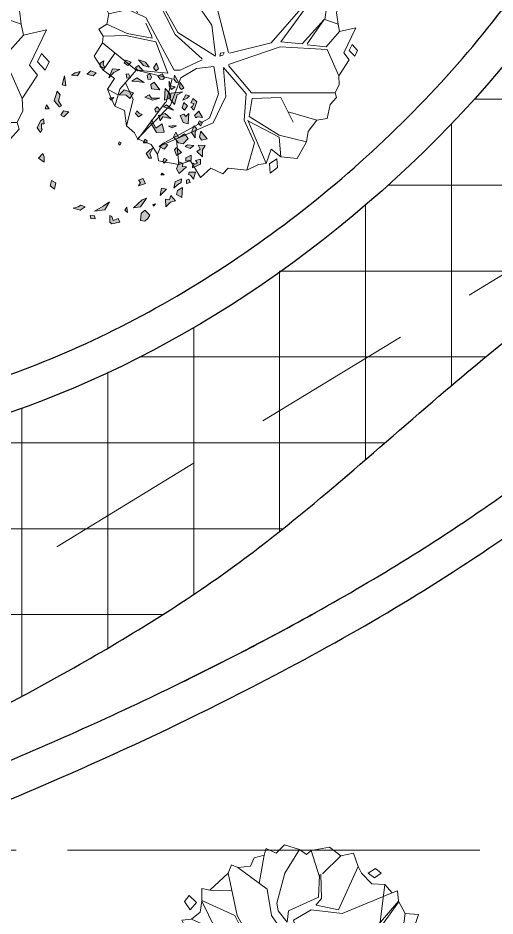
# Model space of a CAD drawing. Header units: inches. Extents: x -12 to 20935469, y -1604 to 24729220.
# Drawn here: x 20865405.4 to 20865472.1, y 24710426.8 to 24710552.2 of the extents above; entities that cross this region are included whole.
import ezdxf

# ---------------------------------------------------------------- set-up
doc = ezdxf.new("R2010")
doc.units = ezdxf.units.IN
doc.header["$LTSCALE"] = 0.03
doc.header["$MEASUREMENT"] = 0
doc.linetypes.add('ACAD_ISO08W100', pattern=[36, 24, -3, 6, -3])
doc.linetypes.add('DASHED2', pattern=[0.375, 0.25, -0.125])
for name, color, linetype, lineweight in [('Dot', 253, 'Continuous', 0), ('Grid Line', 252, 'Continuous', 18), ('hatch-1', 253, 'Continuous', 5), ('ILLUSTR-TREE', 74, 'Continuous', 0), ('wind.', 150, 'Continuous', 20)]:
    doc.layers.add(name, color=color, linetype=linetype, lineweight=lineweight)
doc.styles.add('ATTR', font='romans.shx', dxfattribs={"width": 0.8, "height": 0.7})

# ---------------------------------------------------------------- blocks, each defined once
blk = doc.blocks.new('fff')
at = {"layer": 'Grid Line', "color": 252, "linetype": 'ACAD_ISO08W100', "lineweight": 9, "ltscale": 80, "true_color": 0x939598}
blk.add_line((20833096.95, 24723708.72), (20830726.15, 24723708.72), dxfattribs=at)
blk = doc.blocks.new('TREE_009')
at = {"layer": 'ILLUSTR-TREE'}
for p, q in [((-12174.22, 13910.26), (-12175.66, 13905.24)), ((-12166.65, 13906.74), (-12174.22, 13910.26)), ((-12160.46, 13912.91), (-12166.65, 13906.74)), ((-12149.34, 13909.54), (-12160.46, 13912.91)), ((-12149.34, 13909.54), (-12160.26, 13891.83)), ((-12143.96, 13905.85), (-12149.34, 13909.54)), ((-12140.45, 13908.76), (-12143.96, 13905.85)), ((-12126.77, 13911.14), (-12140.45, 13908.76)), ((-12140.45, 13908.76), (-12134.4, 13889.01)), ((-12118.31, 13904.71), (-12126.77, 13911.14)), ((-12175.66, 13905.24), (-12183.16, 13903.21)), ((-12179.51, 13884.08), (-12175.66, 13905.24)), ((-12132.06, 13891.31), (-12118.31, 13904.71)), ((-12108.88, 13906.74), (-12118.31, 13904.71)), ((-12105.24, 13896.77), (-12108.88, 13906.74)), ((-12183.16, 13903.21), (-12185.91, 13897.04)), ((-12200.35, 13897.92), (-12202.62, 13891.83)), ((-12195.47, 13896.07), (-12200.35, 13897.92)), ((-12185.91, 13897.04), (-12195.47, 13896.07)), ((-12195.47, 13896.07), (-12173.46, 13879.85)), ((-12120.09, 13864.33), (-12105.24, 13896.77)), ((-12102.7, 13891.75), (-12105.24, 13896.77)), ((-12097.95, 13891.83), (-12092.45, 13895.36)), ((-12092.45, 13895.36), (-12088.05, 13891.83)), ((-12202.62, 13891.83), (-12216.38, 13879.14)), ((-12196.02, 13860.09), (-12202.62, 13891.83)), ((-12160.26, 13891.83), (-12166.31, 13869.26)), ((-12134.95, 13873.5), (-12134.4, 13890.42)), ((-12133.3, 13891.13), (-12132.75, 13872.79)), ((-12095.13, 13883.81), (-12102.7, 13891.75)), ((-12093, 13888.31), (-12097.95, 13891.83)), ((-12088.05, 13891.83), (-12093, 13888.31)), ((-12085.43, 13883.37), (-12095.13, 13883.81)), ((-12085.43, 13883.37), (-12088.74, 13855.16)), ((-12079.93, 13877.02), (-12085.43, 13883.37)), ((-12222.36, 13880.28), (-12222.43, 13870.68)), ((-12216.38, 13879.14), (-12222.36, 13880.28)), ((-12199.87, 13878.43), (-12216.38, 13879.14)), ((-12173.46, 13879.85), (-12170.16, 13860.09)), ((-12117.34, 13861.51), (-12079.93, 13877.02)), ((-12075.87, 13878.52), (-12079.93, 13877.02)), ((-12074.98, 13870.68), (-12075.87, 13878.52)), ((-12231.99, 13875), (-12235.43, 13870.59)), ((-12226.48, 13869.71), (-12231.99, 13875)), ((-12197.67, 13860.09), (-12222.43, 13871.38)), ((-12157.51, 13863.62), (-12135.5, 13873.5)), ((-12132.75, 13872.79), (-12137.15, 13867.85)), ((-12235.43, 13870.59), (-12231.3, 13864.41)), ((-12231.3, 13864.41), (-12226.48, 13869.71)), ((-12222.43, 13870.68), (-12223.73, 13862.65)), ((-12222.43, 13870.68), (-12212.52, 13850.22)), ((-12166.31, 13869.26), (-12165.21, 13863.62)), ((-12136.6, 13867.85), (-12120.09, 13864.33)), ((-12112.39, 13827.65), (-12074.98, 13870.68)), ((-12074.98, 13869.97), (-12105.24, 13828.35)), ((-12070.03, 13861.51), (-12074.98, 13870.68)), ((-12223.73, 13862.65), (-12230.13, 13857.27)), ((-12165.21, 13863.62), (-12158.61, 13855.16)), ((-12158.61, 13855.16), (-12157.51, 13863.62)), ((-12153.66, 13856.57), (-12140.45, 13864.33)), ((-12140.45, 13864.33), (-12117.34, 13861.51)), ((-12230.13, 13857.27), (-12237.49, 13856.48)), ((-12206.47, 13846.69), (-12230.13, 13857.27)), ((-12184.47, 13834), (-12197.67, 13860.09)), ((-12182.26, 13835.41), (-12196.02, 13860.09)), ((-12170.16, 13860.09), (-12156.96, 13841.05)), ((-12072.23, 13845.28), (-12070.03, 13861.51)), ((-12060.06, 13860.89), (-12070.03, 13861.51)), ((-12063.49, 13850.31), (-12060.06, 13860.89)), ((-12237.49, 13856.48), (-12233.98, 13849.52)), ((-12220.78, 13852.34), (-12233.98, 13849.52)), ((-12144.3, 13820.6), (-12153.66, 13856.57)), ((-12233.98, 13849.52), (-12235.63, 13841.76)), ((-12062.33, 13841.76), (-12063.49, 13850.31)), ((-12185.02, 13807.2), (-12206.47, 13846.69)), ((-12089.29, 13826.94), (-12072.78, 13845.28)), ((-12072.78, 13845.28), (-12085.43, 13826.94)), ((-12072.23, 13845.28), (-12062.33, 13841.76)), ((-12235.63, 13841.76), (-12241.62, 13837.97)), ((-12235.63, 13841.76), (-12220.23, 13834.7)), ((-12202.07, 13833.29), (-12206.47, 13842.46)), ((-12156.96, 13841.05), (-12154.21, 13818.48)), ((-12061.23, 13836.11), (-12062.33, 13841.76)), ((-12049.05, 13838.85), (-12061.23, 13836.11)), ((-12057.99, 13820.33), (-12049.05, 13838.85)), ((-12241.62, 13837.97), (-12238.38, 13832.59)), ((-12220.23, 13834.7), (-12201.52, 13831.18)), ((-12164.11, 13815.66), (-12184.47, 13834)), ((-12154.21, 13817.78), (-12182.26, 13835.41)), ((-12071.13, 13824.83), (-12061.23, 13836.11)), ((-12238.38, 13832.59), (-12238.93, 13827.65)), ((-12221.33, 13833.29), (-12238.38, 13832.59)), ((-12198.77, 13828.35), (-12221.33, 13833.29)), ((-12201.52, 13831.18), (-12202.07, 13833.29)), ((-12238.93, 13827.65), (-12245.05, 13817.69)), ((-12213.63, 13807.2), (-12238.93, 13827.65)), ((-12189.97, 13805.08), (-12198.77, 13828.35)), ((-12144.3, 13811.43), (-12105.79, 13824.83)), ((-12143.75, 13819.89), (-12112.39, 13827.65)), ((-12105.79, 13824.83), (-12070.58, 13822.71)), ((-12105.24, 13828.35), (-12089.29, 13826.94)), ((-12085.43, 13826.24), (-12071.13, 13824.83)), ((-12051.8, 13826.5), (-12053.87, 13822.1)), ((-12047.68, 13822.1), (-12051.8, 13826.5)), ((-12229.58, 13819.89), (-12238.38, 13807.2)), ((-12150.36, 13819.89), (-12150.9, 13817.78)), ((-12147.6, 13820.6), (-12150.36, 13819.89)), ((-12148.7, 13818.48), (-12147.6, 13820.6)), ((-12070.58, 13822.71), (-12061.78, 13802.96)), ((-12053.87, 13815.04), (-12057.99, 13820.33)), ((-12053.87, 13822.1), (-12049.74, 13817.69)), ((-12049.74, 13817.69), (-12047.68, 13822.1)), ((-12245.05, 13817.69), (-12238.38, 13807.2)), ((-12164.11, 13814.95), (-12180.61, 13807.2)), ((-12150.9, 13817.78), (-12148.7, 13818.48)), ((-12061.78, 13802.96), (-12053.87, 13815.04)), ((-12155.31, 13810.02), (-12168.51, 13808.61)), ((-12155.31, 13810.02), (-12152.01, 13789.56)), ((-12144.3, 13810.72), (-12127.25, 13790.27)), ((-12238.38, 13807.2), (-12229.92, 13800.94)), ((-12213.63, 13807.2), (-12225.73, 13793.09)), ((-12186.67, 13800.85), (-12213.63, 13807.2)), ((-12213.07, 13807.2), (-12189.97, 13805.08)), ((-12180.61, 13807.2), (-12185.02, 13807.2)), ((-12168.51, 13808.61), (-12180.06, 13801.55)), ((-12148.15, 13809.31), (-12131.1, 13789.56)), ((-12148.15, 13808.61), (-12146.5, 13787.45)), ((-12229.92, 13800.94), (-12235.08, 13793.09)), ((-12191.07, 13783.21), (-12186.67, 13800.85)), ((-12180.06, 13801.55), (-12187.77, 13781.1)), ((-12061.43, 13796.53), (-12061.78, 13802.96)), ((-12221.33, 13797.32), (-12215.83, 13785.33)), ((-12064.53, 13790.27), (-12061.43, 13796.53)), ((-12227.38, 13788.86), (-12235.08, 13793.09)), ((-12235.08, 13793.09), (-12232.68, 13786.83)), ((-12225.73, 13793.09), (-12229.58, 13780.39)), ((-12232.68, 13786.83), (-12229.58, 13780.39)), ((-12152.01, 13789.56), (-12158.61, 13771.22)), ((-12146.5, 13787.45), (-12155.86, 13767.7)), ((-12131.1, 13789.56), (-12132.75, 13769.81)), ((-12127.25, 13790.27), (-12064.53, 13790.27)), ((-12126.7, 13786.04), (-12105.24, 13786.74)), ((-12105.24, 13786.74), (-12095.89, 13768.4)), ((-12068.31, 13781.54), (-12063.49, 13786.83)), ((-12063.49, 13786.83), (-12064.53, 13790.27)), ((-12215.83, 13785.33), (-12220.78, 13765.58)), ((-12212.52, 13755), (-12191.62, 13783.21)), ((-12126.7, 13786.04), (-12128.9, 13772.63)), ((-12229.58, 13780.39), (-12222.36, 13777.13)), ((-12222.36, 13777.13), (-12220.78, 13765.58)), ((-12187.77, 13781.1), (-12212.52, 13755.71)), ((-12070.37, 13770.96), (-12068.31, 13781.54)), ((-12128.9, 13772.63), (-12106.34, 13758.53)), ((-12099.74, 13776.16), (-12078.28, 13769.81)), ((-12158.61, 13771.22), (-12194.92, 13751.47)), ((-12155.86, 13767.7), (-12194.92, 13750.77)), ((-12132.75, 13769.81), (-12125.05, 13752.89)), ((-12130, 13769.81), (-12116.24, 13737.37)), ((-12129.45, 13769.11), (-12106.34, 13757.12)), ((-12084.81, 13761.26), (-12078.28, 13769.81)), ((-12078.28, 13769.81), (-12070.37, 13770.96)), ((-12220.78, 13765.58), (-12214.79, 13760.38)), ((-12214.79, 13760.38), (-12212.52, 13755.71)), ((-12106.34, 13758.53), (-12085.98, 13753.59)), ((-12085.98, 13753.59), (-12084.81, 13761.26)), ((-12212.52, 13755.71), (-12202.42, 13751.56)), ((-12183.37, 13755), (-12181.71, 13736.66)), ((-12106.34, 13757.12), (-12105.24, 13742.31)), ((-12093.07, 13740.98), (-12085.98, 13753.59)), ((-12202.42, 13751.56), (-12197.67, 13744.42)), ((-12194.92, 13750.77), (-12197.67, 13744.42)), ((-12125.05, 13752.89), (-12130.55, 13732.43)), ((-12197.67, 13744.42), (-12196.91, 13739.22)), ((-12116.24, 13737.37), (-12112.32, 13748.04)), ((-12112.32, 13748.04), (-12105.24, 13742.31)), ((-12108.27, 13740.72), (-12113.77, 13737.19)), ((-12107.72, 13734.37), (-12108.27, 13740.72)), ((-12105.24, 13742.31), (-12093.07, 13740.98)), ((-12196.91, 13739.22), (-12181.71, 13736.66)), ((-12181.71, 13736.66), (-12172.84, 13739.22)), ((-12172.84, 13739.22), (-12165.28, 13726.88)), ((-12130.55, 13732.43), (-12121.95, 13736.57)), ((-12121.95, 13736.57), (-12116.24, 13737.37)), ((-12113.77, 13737.19), (-12113.22, 13730.14)), ((-12165.28, 13726.88), (-12157.71, 13733.93)), ((-12157.71, 13733.93), (-12148.77, 13729.52)), ((-12148.77, 13729.52), (-12144.65, 13733.93)), ((-12144.65, 13733.93), (-12130.55, 13732.43)), ((-12113.22, 13730.14), (-12107.72, 13734.37))]:
    blk.add_line(p, q, dxfattribs=at)
at = {"layer": 'ILLUSTR-TREE', "style": 'ATTR', "width": 0.8, "flags": 9}
blk.add_attdef('ESTCODE', (-12147.6, 13820.6), '', height=1.05, dxfattribs=at)
blk = doc.blocks.new('GRN1')
at = {"layer": 'ILLUSTR-TREE', "true_color": 0x30441d}
h = blk.add_hatch(color=89, dxfattribs=at)
h.paths.add_polyline_path([(0.2571, -0.0526), (0.2603, -0.0695), (0.2735, -0.0695), (0.2817, -0.0569), (0.2702, -0.059)])
h.paths.add_polyline_path([(0.2406, -0.0821), (0.2308, -0.0927), (0.2357, -0.1137), (0.2472, -0.1011)])
h.paths.add_polyline_path([(0.1897, 0.2148), (0.1848, 0.2064), (0.1914, 0.2), (0.2078, 0.2021)])
h.paths.add_polyline_path([(0.193, 0.1853), (0.1848, 0.1727), (0.1963, 0.1642), (0.2127, 0.1642), (0.1963, 0.1706)])
h.paths.add_polyline_path([(0.1864, 0.1053), (0.2012, 0.1032), (0.2094, 0.1137), (0.1831, 0.1327)])
h.paths.add_polyline_path([(0.2603, 0.0969), (0.2653, 0.0779), (0.285, 0.0611), (0.2768, 0.0842)])
h.paths.add_polyline_path([(0.2078, 0.08), (0.2242, 0.0547), (0.2127, 0.0379), (0.2111, 0.0547)])
h.paths.add_polyline_path([(0.2521, -0.0021), (0.2538, -0.0274), (0.2242, -0.04), (0.2423, -0.0232)])
h.paths.add_polyline_path([(0.2653, 0.0253), (0.2751, 0.0126), (0.2833, 0.019), (0.2768, 0.0358)])
h.paths.add_polyline_path([(0.2373, 0.0274), (0.2357, 0.019), (0.2226, 0.0211), (0.2242, 0.0337)])
h.paths.add_polyline_path([(0.2488, 0.0758), (0.2472, 0.059), (0.2587, 0.0505), (0.2653, 0.0611)])
h.paths.add_polyline_path([(0.2094, 0.1958), (0.2078, 0.1895), (0.2193, 0.1811), (0.2324, 0.1832)])
h.paths.add_polyline_path([(0.2291, 0.1263), (0.2193, 0.1348), (0.2176, 0.1432), (0.2242, 0.1495), (0.2373, 0.1411)])
h.paths.add_polyline_path([(0.2373, 0.099), (0.2275, 0.1053), (0.2176, 0.1011), (0.2193, 0.0927), (0.2324, 0.0905)])
h.paths.add_polyline_path([(0.2538, 0.1284), (0.2472, 0.12), (0.2571, 0.1116), (0.2735, 0.1221)])
h.paths.add_polyline_path([(0.1963, -0.1853), (0.1996, -0.1979), (0.2308, -0.1895)])
h.paths.add_polyline_path([(0.2456, -0.1369), (0.2308, -0.1453), (0.2324, -0.1663), (0.2406, -0.1537)])
h.paths.add_polyline_path([(0.0402, 0.1474), (0.0386, 0.1221), (0.0731, 0.1011), (0.0813, 0.1053), (0.0534, 0.12), (0.0682, 0.1411)])
h.paths.add_polyline_path([(0.0731, 0.278), (0.0616, 0.2716), (0.0698, 0.2632), (0.078, 0.2674)])
h.paths.add_polyline_path([(-0.2275, -0.0884), (-0.2226, -0.0526), (-0.1963, -0.0379), (-0.2111, -0.059)])
h.paths.add_polyline_path([(0.0205, 0.2527), (0.0386, 0.24), (0.0616, 0.2485), (0.0517, 0.2569), (0.0386, 0.2527)])
h.paths.add_polyline_path([(-0.2406, 0.099), (-0.2242, 0.0821), (-0.2357, 0.0695), (-0.2587, 0.0674), (-0.262, 0.0821), (-0.2521, 0.0927)])
h.paths.add_polyline_path([(-0.2324, 0.0232), (-0.2242, 0.0147), (-0.2143, 0.0211)])
h.paths.add_polyline_path([(-0.1307, 0.2358), (-0.1344, 0.2232), (-0.1226, 0.2231), (-0.1198, 0.2319)])
h.paths.add_polyline_path([(-0.1039, 0.2299), (-0.106, 0.2367), (-0.1191, 0.2474), (-0.0951, 0.2536), (-0.0951, 0.2327)])
h.paths.add_polyline_path([(-0.0555, 0.2396), (-0.0585, 0.2217), (-0.0467, 0.2215), (-0.0384, 0.2388)])
h.paths.add_polyline_path([(-0.0771, 0.224), (-0.1, 0.1981), (-0.0846, 0.1897), (-0.0609, 0.1985), (-0.0663, 0.2109), (-0.0766, 0.2096)])
h.paths.add_polyline_path([(-0.216, 0.0442), (-0.2127, 0.0674), (-0.1831, 0.0884), (-0.1897, 0.0737)])
h.paths.add_polyline_path([(-0.1421, 0.0611), (-0.1339, 0.0842), (-0.1174, 0.0758), (-0.1224, 0.0611), (-0.1306, 0.0674)])
h.paths.add_polyline_path([(-0.1812, 0.2081), (-0.1707, 0.1899), (-0.1581, 0.1935), (-0.1472, 0.2104)])
h.paths.add_polyline_path([(-0.2132, 0.1534), (-0.187, 0.1527), (-0.1886, 0.166), (-0.1749, 0.1708), (-0.1924, 0.186), (-0.1969, 0.1696)])
h.paths.add_polyline_path([(-0.15, 0.1808), (-0.1283, 0.1846), (-0.118, 0.2068), (-0.1309, 0.2058), (-0.1372, 0.1936)])
h.paths.add_polyline_path([(-0.1536, 0.1558), (-0.1749, 0.1348), (-0.1503, 0.139)])
h.paths.add_polyline_path([(-0.1043, 0.1474), (-0.1043, 0.1369), (-0.0994, 0.1411)])
h.paths.add_polyline_path([(-0.2028, 0.1179), (-0.2111, 0.1116), (-0.2045, 0.1095)])
h.paths.add_polyline_path([(-0.0205, 0.099), (-0.032, 0.0863), (-0.0485, 0.0969), (-0.0485, 0.1053), (-0.032, 0.099), (-0.014, 0.1095)])
h.paths.add_polyline_path([(0.0189, 0.2295), (0.0008, 0.2127), (0.0041, 0.1958), (0.0238, 0.179), (0.0402, 0.1874), (0.0205, 0.1979), (0.0337, 0.2169)])
h.paths.add_polyline_path([(-0.0287, 0.2064), (-0.0386, 0.1895), (-0.0205, 0.1832), (-0.0123, 0.1895)])
h.paths.add_polyline_path([(-0.0534, 0.1579), (-0.0649, 0.1474), (-0.06, 0.1432), (-0.0485, 0.1474)])
h.paths.add_polyline_path([(0.0178, 0.294), (0.0123, 0.2737), (0.0238, 0.2674), (0.0435, 0.2716)])
h.paths.add_polyline_path([(-0.0435, 0.278), (-0.0255, 0.259), (-0.0172, 0.2695), (-0.0041, 0.2632), (-0.0057, 0.2864), (-0.0205, 0.278)])
h.paths.add_polyline_path([(-0.0808, 0.244), (-0.0685, 0.2712), (-0.0515, 0.2704), (-0.056, 0.254), (-0.0646, 0.2603), (-0.0686, 0.2503), (-0.0653, 0.2447)])
h.paths.add_polyline_path([(0.0041, 0.0021), (-0.0041, -0.0021), (0.0008, -0.0063), (0.0074, -0.0042)])
h.paths.add_polyline_path([(0.0041, 0.0884), (0.0107, 0.0905), (0.0156, 0.0821), (0.0041, 0.0779)])
h.paths.add_polyline_path([(-0.0025, 0.16), (-0.0172, 0.1474), (-0.009, 0.1306), (0.0025, 0.1453)])
h.paths.add_polyline_path([(-0.0057, 0.2485), (-0.0156, 0.2358), (-0.009, 0.219), (-0.0025, 0.2274)])
h.paths.add_polyline_path([(0.0616, 0.1895), (0.055, 0.1748), (0.06, 0.1621), (0.0616, 0.1748)])
h.paths.add_polyline_path([(0.1634, 0.2337), (0.1552, 0.2253), (0.1486, 0.2106), (0.1667, 0.2211)])
h.paths.add_polyline_path([(0.1552, 0.1327), (0.1486, 0.1095), (0.1585, 0.0821), (0.1667, 0.0969), (0.1552, 0.1053)])
h.paths.add_polyline_path([(0.0994, 0.0737), (0.0912, 0.0611), (0.1027, 0.0505), (0.1125, 0.0547), (0.1043, 0.0632)])
h.paths.add_polyline_path([(0.1569, -0.0232), (0.1486, -0.0316), (0.1552, -0.0379)])
h.paths.add_polyline_path([(0.1536, 0.0316), (0.1651, 0.019), (0.1667, -0.0042), (0.1831, 0.0126), (0.1733, 0.0442)])
h.paths.add_polyline_path([(0.1027, 0.2316), (0.0682, 0.2295), (0.0731, 0.2127), (0.0961, 0.2021), (0.101, 0.2148), (0.0928, 0.2211)])
h.paths.add_polyline_path([(0.1289, 0.2274), (0.1142, 0.2169), (0.1224, 0.2085), (0.1404, 0.2148)])
h.paths.add_polyline_path([(0.0862, 0.1706), (0.0912, 0.1432), (0.078, 0.1348), (0.0961, 0.1284), (0.1027, 0.1516)])
h.paths.add_polyline_path([(0.1339, 0.1832), (0.1667, 0.1916), (0.1766, 0.2106), (0.1716, 0.1706), (0.1519, 0.1685)])
h.paths.add_polyline_path([(0.1257, 0.1453), (0.1142, 0.179), (0.1322, 0.1558)])
h.paths.add_polyline_path([(0.1536, 0.1642), (0.1486, 0.1495), (0.1881, 0.1516), (0.1716, 0.1663)])
h.paths.add_polyline_path([(0.1142, 0.1348), (0.1076, 0.12), (0.1174, 0.1158), (0.1257, 0.1242)])
h.paths.add_polyline_path([(0.0879, 0.2548), (0.0912, 0.2611), (0.0895, 0.278), (0.1109, 0.2653), (0.0961, 0.2506)])
h.paths.add_polyline_path([(0.1142, 0.2485), (0.1421, 0.259), (0.1536, 0.2464), (0.1388, 0.2379), (0.1371, 0.2485), (0.1273, 0.2443), (0.1257, 0.2379)])
h.paths.add_polyline_path([(-0.2521, -0.0084), (-0.2653, -0.0021), (-0.2702, -0.0295), (-0.2653, -0.0358), (-0.2423, -0.0358), (-0.2456, -0.0295), (-0.2587, -0.0253)])
h.paths.add_polyline_path([(-0.2538, -0.0863), (-0.2439, -0.0884), (-0.2423, -0.1032), (-0.2521, -0.1011)])
h.paths.add_polyline_path([(0.055, -0.2822), (0.0386, -0.2716), (0.0485, -0.2653), (0.0517, -0.2674), (0.0682, -0.2674), (0.0682, -0.259), (0.0846, -0.2611), (0.078, -0.2716)])
h.paths.add_polyline_path([(-0.1322, -0.219), (-0.1536, -0.2232), (-0.1421, -0.2379), (-0.124, -0.2337)])
h.paths.add_polyline_path([(-0.2176, -0.16), (-0.2242, -0.1369), (-0.2127, -0.12), (-0.2078, -0.1348), (-0.2127, -0.1432)])
h.paths.add_polyline_path([(-0.0485, -0.278), (-0.0616, -0.259), (-0.0435, -0.259), (-0.032, -0.2632)])
h.paths.add_polyline_path([(0.1289, -0.2), (0.1257, -0.2064), (0.1454, -0.2253), (0.1782, -0.2148), (0.1667, -0.2043), (0.1454, -0.2106)])
h.paths.add_polyline_path([(0.1191, -0.2548), (0.1322, -0.2506), (0.1191, -0.2422)])
h.paths.add_polyline_path([(0.1092, -0.1748), (0.0912, -0.1916), (0.0977, -0.2021), (0.1125, -0.1937)])
at = {"layer": 'ILLUSTR-TREE', "color": 89, "true_color": 0x30441d}
for p, q in [((-0.0205, 0.278), (-0.0435, 0.278)), ((-0.0435, 0.278), (-0.0255, 0.259)), ((-0.0057, 0.2864), (-0.0205, 0.278)), ((-0.0041, 0.2632), (-0.0057, 0.2864)), ((0.0178, 0.294), (0.0123, 0.2737)), ((0.0123, 0.2737), (0.0238, 0.2674)), ((0.0435, 0.2716), (0.0178, 0.294)), ((0.0731, 0.278), (0.0616, 0.2716)), ((0.078, 0.2674), (0.0731, 0.278)), ((0.0895, 0.278), (0.1109, 0.2653)), ((0.0912, 0.2611), (0.0895, 0.278)), ((-0.1191, 0.2474), (-0.0951, 0.2536)), ((-0.106, 0.2367), (-0.1191, 0.2474)), ((-0.0951, 0.2536), (-0.0951, 0.2327)), ((-0.0808, 0.244), (-0.0685, 0.2712)), ((-0.0653, 0.2447), (-0.0808, 0.244)), ((-0.0646, 0.2603), (-0.0686, 0.2503)), ((-0.0686, 0.2503), (-0.0653, 0.2447)), ((-0.0685, 0.2712), (-0.0515, 0.2704)), ((-0.056, 0.254), (-0.0646, 0.2603)), ((-0.0515, 0.2704), (-0.056, 0.254)), ((-0.0255, 0.259), (-0.0172, 0.2695)), ((-0.0172, 0.2695), (-0.0041, 0.2632)), ((-0.0057, 0.2485), (-0.0156, 0.2358)), ((-0.0025, 0.2274), (-0.0057, 0.2485)), ((0.0386, 0.2527), (0.0205, 0.2527)), ((0.0205, 0.2527), (0.0386, 0.24)), ((0.0238, 0.2674), (0.0435, 0.2716)), ((0.0517, 0.2569), (0.0386, 0.2527)), ((0.0386, 0.24), (0.0616, 0.2485)), ((0.0616, 0.2485), (0.0517, 0.2569)), ((0.0616, 0.2716), (0.0698, 0.2632)), ((0.0698, 0.2632), (0.078, 0.2674)), ((0.0879, 0.2548), (0.0912, 0.2611)), ((0.0961, 0.2506), (0.0879, 0.2548)), ((0.1109, 0.2653), (0.0961, 0.2506)), ((0.1142, 0.2485), (0.1421, 0.259)), ((0.1257, 0.2379), (0.1142, 0.2485)), ((0.1273, 0.2443), (0.1257, 0.2379)), ((0.1371, 0.2485), (0.1273, 0.2443)), ((0.1388, 0.2379), (0.1371, 0.2485)), ((0.1536, 0.2464), (0.1388, 0.2379)), ((0.1421, 0.259), (0.1536, 0.2464)), ((-0.1307, 0.2358), (-0.1344, 0.2232)), ((-0.1344, 0.2232), (-0.1226, 0.2231)), ((-0.1198, 0.2319), (-0.1307, 0.2358)), ((-0.1226, 0.2231), (-0.1198, 0.2319)), ((-0.1039, 0.2299), (-0.106, 0.2367)), ((-0.0951, 0.2327), (-0.1039, 0.2299)), ((-0.0771, 0.224), (-0.1, 0.1981)), ((-0.0766, 0.2096), (-0.0771, 0.224)), ((-0.0555, 0.2396), (-0.0585, 0.2217)), ((-0.0585, 0.2217), (-0.0467, 0.2215)), ((-0.0384, 0.2388), (-0.0555, 0.2396)), ((-0.0467, 0.2215), (-0.0384, 0.2388)), ((-0.0156, 0.2358), (-0.009, 0.219)), ((-0.009, 0.219), (-0.0025, 0.2274)), ((0.0189, 0.2295), (0.0008, 0.2127)), ((0.0337, 0.2169), (0.0189, 0.2295)), ((0.0205, 0.1979), (0.0337, 0.2169)), ((0.1027, 0.2316), (0.0682, 0.2295)), ((0.0682, 0.2295), (0.0731, 0.2127)), ((0.0928, 0.2211), (0.1027, 0.2316)), ((0.101, 0.2148), (0.0928, 0.2211)), ((0.0961, 0.2021), (0.101, 0.2148)), ((0.1289, 0.2274), (0.1142, 0.2169)), ((0.1142, 0.2169), (0.1224, 0.2085)), ((0.1224, 0.2085), (0.1404, 0.2148)), ((0.1404, 0.2148), (0.1289, 0.2274)), ((0.1552, 0.2253), (0.1486, 0.2106)), ((0.1486, 0.2106), (0.1667, 0.2211)), ((0.1634, 0.2337), (0.1552, 0.2253)), ((0.1667, 0.2211), (0.1634, 0.2337)), ((0.1897, 0.2148), (0.1848, 0.2064)), ((0.2078, 0.2021), (0.1897, 0.2148)), ((-0.1924, 0.186), (-0.1969, 0.1696)), ((-0.1749, 0.1708), (-0.1924, 0.186)), ((-0.1472, 0.2104), (-0.1812, 0.2081)), ((-0.1812, 0.2081), (-0.1707, 0.1899)), ((-0.1707, 0.1899), (-0.1581, 0.1935)), ((-0.1581, 0.1935), (-0.1472, 0.2104)), ((-0.1372, 0.1936), (-0.15, 0.1808)), ((-0.15, 0.1808), (-0.1283, 0.1846)), ((-0.1309, 0.2058), (-0.1372, 0.1936)), ((-0.118, 0.2068), (-0.1309, 0.2058)), ((-0.1283, 0.1846), (-0.118, 0.2068)), ((-0.1, 0.1981), (-0.0846, 0.1897)), ((-0.0846, 0.1897), (-0.0609, 0.1985)), ((-0.0663, 0.2109), (-0.0766, 0.2096)), ((-0.0609, 0.1985), (-0.0663, 0.2109)), ((-0.0287, 0.2064), (-0.0386, 0.1895)), ((-0.0386, 0.1895), (-0.0205, 0.1832)), ((-0.0123, 0.1895), (-0.0287, 0.2064)), ((-0.0205, 0.1832), (-0.0123, 0.1895)), ((0.0008, 0.2127), (0.0041, 0.1958)), ((0.0041, 0.1958), (0.0238, 0.179)), ((0.0402, 0.1874), (0.0205, 0.1979)), ((0.0238, 0.179), (0.0402, 0.1874)), ((0.0616, 0.1895), (0.055, 0.1748)), ((0.0616, 0.1748), (0.0616, 0.1895)), ((0.0731, 0.2127), (0.0961, 0.2021)), ((0.1339, 0.1832), (0.1667, 0.1916)), ((0.1519, 0.1685), (0.1339, 0.1832)), ((0.1667, 0.1916), (0.1766, 0.2106)), ((0.1766, 0.2106), (0.1716, 0.1706)), ((0.1848, 0.2064), (0.1914, 0.2)), ((0.193, 0.1853), (0.1848, 0.1727)), ((0.1914, 0.2), (0.2078, 0.2021)), ((0.1963, 0.1706), (0.193, 0.1853)), ((0.2094, 0.1958), (0.2078, 0.1895)), ((0.2078, 0.1895), (0.2193, 0.1811)), ((0.2324, 0.1832), (0.2094, 0.1958)), ((0.2193, 0.1811), (0.2324, 0.1832)), ((-0.1969, 0.1696), (-0.2132, 0.1534)), ((-0.2132, 0.1534), (-0.187, 0.1527)), ((-0.1886, 0.166), (-0.1749, 0.1708)), ((-0.187, 0.1527), (-0.1886, 0.166)), ((-0.1536, 0.1558), (-0.1749, 0.1348)), ((-0.1503, 0.139), (-0.1536, 0.1558)), ((-0.0534, 0.1579), (-0.0649, 0.1474)), ((-0.0485, 0.1474), (-0.0534, 0.1579)), ((-0.0025, 0.16), (-0.0172, 0.1474)), ((0.0025, 0.1453), (-0.0025, 0.16)), ((0.055, 0.1748), (0.06, 0.1621)), ((0.06, 0.1621), (0.0616, 0.1748)), ((0.1027, 0.1516), (0.0862, 0.1706)), ((0.0862, 0.1706), (0.0912, 0.1432)), ((0.1142, 0.179), (0.1322, 0.1558)), ((0.1257, 0.1453), (0.1142, 0.179)), ((0.1322, 0.1558), (0.1257, 0.1453)), ((0.1536, 0.1642), (0.1486, 0.1495)), ((0.1716, 0.1706), (0.1519, 0.1685)), ((0.1716, 0.1663), (0.1536, 0.1642)), ((0.1881, 0.1516), (0.1716, 0.1663)), ((0.1848, 0.1727), (0.1963, 0.1642)), ((0.2127, 0.1642), (0.1963, 0.1706)), ((0.1963, 0.1642), (0.2127, 0.1642)), ((-0.1749, 0.1348), (-0.1503, 0.139)), ((-0.0994, 0.1411), (-0.1043, 0.1474)), ((-0.1043, 0.1474), (-0.1043, 0.1369)), ((-0.1043, 0.1369), (-0.0994, 0.1411)), ((-0.0649, 0.1474), (-0.06, 0.1432)), ((-0.06, 0.1432), (-0.0485, 0.1474)), ((-0.0172, 0.1474), (-0.009, 0.1306)), ((-0.009, 0.1306), (0.0025, 0.1453)), ((0.0402, 0.1474), (0.0386, 0.1221)), ((0.0386, 0.1221), (0.0731, 0.1011)), ((0.0682, 0.1411), (0.0402, 0.1474)), ((0.0534, 0.12), (0.0682, 0.1411)), ((0.0912, 0.1432), (0.078, 0.1348)), ((0.078, 0.1348), (0.0961, 0.1284)), ((0.0961, 0.1284), (0.1027, 0.1516)), ((0.1142, 0.1348), (0.1076, 0.12)), ((0.1257, 0.1242), (0.1142, 0.1348)), ((0.1174, 0.1158), (0.1257, 0.1242)), ((0.1486, 0.1495), (0.1881, 0.1516)), ((0.1552, 0.1327), (0.1486, 0.1095)), ((0.1552, 0.1053), (0.1552, 0.1327)), ((0.2094, 0.1137), (0.1831, 0.1327)), ((0.1831, 0.1327), (0.1864, 0.1053)), ((0.2176, 0.1432), (0.2242, 0.1495)), ((0.2193, 0.1348), (0.2176, 0.1432)), ((0.2291, 0.1263), (0.2193, 0.1348)), ((0.2242, 0.1495), (0.2373, 0.1411)), ((0.2373, 0.1411), (0.2291, 0.1263)), ((0.2538, 0.1284), (0.2472, 0.12)), ((0.2735, 0.1221), (0.2538, 0.1284)), ((0.2571, 0.1116), (0.2735, 0.1221)), ((-0.262, 0.0821), (-0.2521, 0.0927)), ((-0.2521, 0.0927), (-0.2406, 0.099)), ((-0.2406, 0.099), (-0.2242, 0.0821)), ((-0.2028, 0.1179), (-0.2111, 0.1116)), ((-0.2111, 0.1116), (-0.2045, 0.1095)), ((-0.2045, 0.1095), (-0.2028, 0.1179)), ((-0.0485, 0.1053), (-0.032, 0.099)), ((-0.0485, 0.0969), (-0.0485, 0.1053)), ((-0.032, 0.0863), (-0.0485, 0.0969)), ((-0.032, 0.099), (-0.014, 0.1095)), ((-0.0205, 0.099), (-0.032, 0.0863)), ((-0.014, 0.1095), (-0.0205, 0.099)), ((0.0813, 0.1053), (0.0534, 0.12)), ((0.0731, 0.1011), (0.0813, 0.1053)), ((0.1076, 0.12), (0.1174, 0.1158)), ((0.1486, 0.1095), (0.1585, 0.0821)), ((0.1667, 0.0969), (0.1552, 0.1053)), ((0.1585, 0.0821), (0.1667, 0.0969)), ((0.1864, 0.1053), (0.2012, 0.1032)), ((0.2012, 0.1032), (0.2094, 0.1137)), ((0.2275, 0.1053), (0.2176, 0.1011)), ((0.2176, 0.1011), (0.2193, 0.0927)), ((0.2193, 0.0927), (0.2324, 0.0905)), ((0.2373, 0.099), (0.2275, 0.1053)), ((0.2324, 0.0905), (0.2373, 0.099)), ((0.2472, 0.12), (0.2571, 0.1116)), ((0.2768, 0.0842), (0.2603, 0.0969)), ((0.2603, 0.0969), (0.2653, 0.0779)), ((-0.2587, 0.0674), (-0.262, 0.0821)), ((-0.2357, 0.0695), (-0.2587, 0.0674)), ((-0.2242, 0.0821), (-0.2357, 0.0695)), ((-0.1897, 0.0737), (-0.216, 0.0442)), ((-0.216, 0.0442), (-0.2127, 0.0674)), ((-0.2127, 0.0674), (-0.1831, 0.0884)), ((-0.1831, 0.0884), (-0.1897, 0.0737)), ((-0.1421, 0.0611), (-0.1339, 0.0842)), ((-0.1306, 0.0674), (-0.1421, 0.0611)), ((-0.1339, 0.0842), (-0.1174, 0.0758)), ((-0.1224, 0.0611), (-0.1306, 0.0674)), ((-0.1174, 0.0758), (-0.1224, 0.0611)), ((0.0041, 0.0884), (0.0107, 0.0905)), ((0.0041, 0.0779), (0.0041, 0.0884)), ((0.0156, 0.0821), (0.0041, 0.0779)), ((0.0107, 0.0905), (0.0156, 0.0821)), ((0.0994, 0.0737), (0.0912, 0.0611)), ((0.0912, 0.0611), (0.1027, 0.0505)), ((0.1043, 0.0632), (0.0994, 0.0737)), ((0.1125, 0.0547), (0.1043, 0.0632)), ((0.2111, 0.0547), (0.2078, 0.08)), ((0.2078, 0.08), (0.2242, 0.0547)), ((0.2488, 0.0758), (0.2472, 0.059)), ((0.2653, 0.0611), (0.2488, 0.0758)), ((0.2587, 0.0505), (0.2653, 0.0611)), ((0.2653, 0.0779), (0.285, 0.0611)), ((0.285, 0.0611), (0.2768, 0.0842)), ((0.1027, 0.0505), (0.1125, 0.0547)), ((0.1733, 0.0442), (0.1536, 0.0316)), ((0.1536, 0.0316), (0.1651, 0.019)), ((0.1831, 0.0126), (0.1733, 0.0442)), ((0.2127, 0.0379), (0.2111, 0.0547)), ((0.2242, 0.0547), (0.2127, 0.0379)), ((0.2226, 0.0211), (0.2242, 0.0337)), ((0.2242, 0.0337), (0.2373, 0.0274)), ((0.2472, 0.059), (0.2587, 0.0505)), ((0.2768, 0.0358), (0.2653, 0.0253)), ((0.2833, 0.019), (0.2768, 0.0358)), ((-0.2143, 0.0211), (-0.2324, 0.0232)), ((-0.2324, 0.0232), (-0.2242, 0.0147)), ((-0.2242, 0.0147), (-0.2143, 0.0211)), ((0.0041, 0.0021), (-0.0041, -0.0021)), ((0.0074, -0.0042), (0.0041, 0.0021)), ((0.1651, 0.019), (0.1667, -0.0042)), ((0.1667, -0.0042), (0.1831, 0.0126)), ((0.2357, 0.019), (0.2226, 0.0211)), ((0.2373, 0.0274), (0.2357, 0.019)), ((0.2653, 0.0253), (0.2751, 0.0126)), ((0.2751, 0.0126), (0.2833, 0.019)), ((-0.2653, -0.0021), (-0.2702, -0.0295)), ((-0.2702, -0.0295), (-0.2653, -0.0358)), ((-0.2521, -0.0084), (-0.2653, -0.0021)), ((-0.2587, -0.0253), (-0.2521, -0.0084)), ((-0.2456, -0.0295), (-0.2587, -0.0253)), ((-0.2423, -0.0358), (-0.2456, -0.0295)), ((-0.0041, -0.0021), (0.0008, -0.0063)), ((0.0008, -0.0063), (0.0074, -0.0042)), ((0.1569, -0.0232), (0.1486, -0.0316)), ((0.1552, -0.0379), (0.1569, -0.0232)), ((0.2242, -0.04), (0.2423, -0.0232)), ((0.2538, -0.0274), (0.2242, -0.04)), ((0.2423, -0.0232), (0.2521, -0.0021)), ((0.2521, -0.0021), (0.2538, -0.0274)), ((-0.2653, -0.0358), (-0.2423, -0.0358)), ((-0.2275, -0.0884), (-0.2226, -0.0526)), ((-0.2111, -0.059), (-0.2275, -0.0884)), ((-0.2226, -0.0526), (-0.1963, -0.0379)), ((-0.1963, -0.0379), (-0.2111, -0.059)), ((0.1486, -0.0316), (0.1552, -0.0379)), ((0.2702, -0.059), (0.2571, -0.0526)), ((0.2571, -0.0526), (0.2603, -0.0695)), ((0.2817, -0.0569), (0.2702, -0.059)), ((0.2735, -0.0695), (0.2817, -0.0569)), ((-0.2521, -0.1011), (-0.2538, -0.0863)), ((-0.2538, -0.0863), (-0.2439, -0.0884)), ((-0.2439, -0.0884), (-0.2423, -0.1032)), ((0.2406, -0.0821), (0.2308, -0.0927)), ((0.2472, -0.1011), (0.2406, -0.0821)), ((0.2603, -0.0695), (0.2735, -0.0695)), ((-0.2423, -0.1032), (-0.2521, -0.1011)), ((-0.2242, -0.1369), (-0.2127, -0.12)), ((-0.2127, -0.12), (-0.2078, -0.1348)), ((0.2308, -0.0927), (0.2357, -0.1137)), ((0.2357, -0.1137), (0.2472, -0.1011)), ((-0.2176, -0.16), (-0.2242, -0.1369)), ((-0.2127, -0.1432), (-0.2176, -0.16)), ((-0.2078, -0.1348), (-0.2127, -0.1432)), ((0.2456, -0.1369), (0.2308, -0.1453)), ((0.2308, -0.1453), (0.2324, -0.1663)), ((0.2406, -0.1537), (0.2456, -0.1369)), ((0.1092, -0.1748), (0.0912, -0.1916)), ((0.1125, -0.1937), (0.1092, -0.1748)), ((0.2324, -0.1663), (0.2406, -0.1537)), ((0.0912, -0.1916), (0.0977, -0.2021)), ((0.0977, -0.2021), (0.1125, -0.1937)), ((0.1289, -0.2), (0.1257, -0.2064)), ((0.1257, -0.2064), (0.1454, -0.2253)), ((0.1454, -0.2106), (0.1289, -0.2)), ((0.1667, -0.2043), (0.1454, -0.2106)), ((0.1782, -0.2148), (0.1667, -0.2043)), ((0.2308, -0.1895), (0.1963, -0.1853)), ((0.1963, -0.1853), (0.1996, -0.1979)), ((0.1996, -0.1979), (0.2308, -0.1895)), ((-0.1322, -0.219), (-0.1536, -0.2232)), ((-0.1536, -0.2232), (-0.1421, -0.2379)), ((-0.1421, -0.2379), (-0.124, -0.2337)), ((-0.124, -0.2337), (-0.1322, -0.219)), ((0.1191, -0.2422), (0.1191, -0.2548)), ((0.1322, -0.2506), (0.1191, -0.2422)), ((0.1454, -0.2253), (0.1782, -0.2148)), ((-0.0616, -0.259), (-0.0435, -0.259)), ((-0.0485, -0.278), (-0.0616, -0.259)), ((-0.032, -0.2632), (-0.0485, -0.278)), ((-0.0435, -0.259), (-0.032, -0.2632)), ((0.0386, -0.2716), (0.0485, -0.2653)), ((0.055, -0.2822), (0.0386, -0.2716)), ((0.0485, -0.2653), (0.0517, -0.2674)), ((0.0517, -0.2674), (0.0682, -0.2674)), ((0.078, -0.2716), (0.055, -0.2822)), ((0.0682, -0.259), (0.0846, -0.2611)), ((0.0682, -0.2674), (0.0682, -0.259)), ((0.0846, -0.2611), (0.078, -0.2716)), ((0.1191, -0.2548), (0.1322, -0.2506))]:
    blk.add_line(p, q, dxfattribs=at)

msp = doc.modelspace()

# ---------------------------------------------------------------- linework, layer by layer
msp.add_ellipse((20865410.65, 24710574.52), major_axis=(80.07, 66.69), ratio=0.623715)
for points in [[(20865449.41, 24710732.86), (20865403.23, 24710689.11), (20865385.77, 24710681.63), (20865342.7, 24710660.06), (20865302.25, 24710639.33), (20865271.84, 24710604.85), (20865260.09, 24710578.62), (20865255.53, 24710532.85), (20865264.62, 24710497.9), (20865277.53, 24710475.43), (20865290.07, 24710460.98), (20865313.19, 24710443.44), (20865326.23, 24710436.95), (20865353.18, 24710429.23), (20865376, 24710432.38), (20865389.99, 24710437.29), (20865438.02, 24710458.68), (20865471.25, 24710478.13), (20865489.08, 24710490.38), (20865498.94, 24710495.97), (20865518.83, 24710500.12), (20865538.38, 24710496.44), (20865573.23, 24710470.5), (20865585.94, 24710445.43), (20865605.39, 24710416.7), (20865614.19, 24710406.14), (20865651.24, 24710377.85)], [(20865335.66, 24710433.44), (20865343.81, 24710434.04), (20865360.05, 24710436.83), (20865370.22, 24710440.56), (20865411.73, 24710460.59), (20865435.38, 24710475.45), (20865465.19, 24710500.16), (20865489.62, 24710519.26), (20865516.19, 24710534.49), (20865528.9, 24710539.3), (20865546.43, 24710542.29), (20865559.48, 24710539.2), (20865572.59, 24710527.48), (20865581.7, 24710513.14), (20865586.35, 24710491.25), (20865594.9, 24710448.38), (20865598.84, 24710433.71), (20865606.68, 24710419.08), (20865622.58, 24710398.1)]]:
    msp.add_spline(points, degree=3)
for points, knots in [([(20865331.51, 24710566.95), (20865330.79, 24710565.16), (20865330.13, 24710563.38), (20865327.95, 24710556.89), (20865326.82, 24710552.26), (20865325.48, 24710543.35), (20865325.28, 24710539.07), (20865325.76, 24710531.01), (20865326.45, 24710527.23), (20865328.66, 24710520.25), (20865330.18, 24710517.06), (20865333.98, 24710511.3), (20865336.27, 24710508.73), (20865341.61, 24710504.26), (20865344.65, 24710502.35), (20865351.46, 24710499.26), (20865355.22, 24710498.08), (20865363.36, 24710496.53), (20865367.75, 24710496.15), (20865376.98, 24710496.26), (20865381.84, 24710496.74), (20865391.85, 24710498.57), (20865397, 24710499.91), (20865407.41, 24710503.42), (20865412.67, 24710505.59), (20865423.12, 24710510.69), (20865428.3, 24710513.62), (20865438.41, 24710520.14), (20865443.34, 24710523.73), (20865452.76, 24710531.45), (20865457.25, 24710535.58), (20865465.66, 24710544.24), (20865469.58, 24710548.76), (20865476.69, 24710558.05), (20865479.88, 24710562.81), (20865485.45, 24710572.4), (20865487.83, 24710577.23), (20865491.69, 24710586.78), (20865493.17, 24710591.49), (20865495.21, 24710600.65), (20865495.77, 24710605.08), (20865495.97, 24710613.5), (20865495.61, 24710617.48), (20865494.04, 24710624.9), (20865492.83, 24710628.32), (20865490.01, 24710633.81), (20865488.55, 24710636), (20865486.88, 24710638.01)], [2.282006, 2.282006, 2.282006, 2.282006, 2.349773, 2.349773, 2.530525, 2.530525, 2.711277, 2.711277, 2.892028, 2.892028, 3.07278, 3.07278, 3.253532, 3.253532, 3.434284, 3.434284, 3.615035, 3.615035, 3.795787, 3.795787, 3.976539, 3.976539, 4.157291, 4.157291, 4.338043, 4.338043, 4.518794, 4.518794, 4.699546, 4.699546, 4.880298, 4.880298, 5.06105, 5.06105, 5.241801, 5.241801, 5.422553, 5.422553, 5.603305, 5.603305, 5.784057, 5.784057, 5.964808, 5.964808, 6.14556, 6.14556, 6.283185, 6.283185, 6.283185, 6.283185]), ([(20865331.51, 24710566.95), (20865330.79, 24710565.16), (20865330.13, 24710563.38), (20865327.95, 24710556.89), (20865326.82, 24710552.26), (20865325.48, 24710543.35), (20865325.28, 24710539.07), (20865325.76, 24710531.01), (20865326.45, 24710527.23), (20865328.66, 24710520.25), (20865330.18, 24710517.06), (20865333.98, 24710511.3), (20865336.27, 24710508.73), (20865341.61, 24710504.26), (20865344.65, 24710502.35), (20865351.46, 24710499.26), (20865355.22, 24710498.08), (20865363.36, 24710496.53), (20865367.75, 24710496.15), (20865376.98, 24710496.26), (20865381.84, 24710496.74), (20865391.85, 24710498.57), (20865397, 24710499.91), (20865407.41, 24710503.42), (20865412.67, 24710505.59), (20865423.12, 24710510.69), (20865428.3, 24710513.62), (20865438.41, 24710520.14), (20865443.34, 24710523.73), (20865452.76, 24710531.45), (20865457.25, 24710535.58), (20865465.66, 24710544.24), (20865469.58, 24710548.76), (20865476.69, 24710558.05), (20865479.88, 24710562.81), (20865485.45, 24710572.4), (20865487.83, 24710577.23), (20865491.69, 24710586.78), (20865493.17, 24710591.49), (20865495.21, 24710600.65), (20865495.77, 24710605.08), (20865495.97, 24710613.5), (20865495.61, 24710617.48), (20865494.04, 24710624.9), (20865492.83, 24710628.32), (20865490.01, 24710633.81), (20865488.55, 24710636), (20865486.88, 24710638.01)], [2.282006, 2.282006, 2.282006, 2.282006, 2.349773, 2.349773, 2.530525, 2.530525, 2.711277, 2.711277, 2.892028, 2.892028, 3.07278, 3.07278, 3.253532, 3.253532, 3.434284, 3.434284, 3.615035, 3.615035, 3.795787, 3.795787, 3.976539, 3.976539, 4.157291, 4.157291, 4.338043, 4.338043, 4.518794, 4.518794, 4.699546, 4.699546, 4.880298, 4.880298, 5.06105, 5.06105, 5.241801, 5.241801, 5.422553, 5.422553, 5.603305, 5.603305, 5.784057, 5.784057, 5.964808, 5.964808, 6.14556, 6.14556, 6.283185, 6.283185, 6.283185, 6.283185]), ([(20865349.4, 24710434.66), (20865349.56, 24710434.63), (20865349.73, 24710434.61), (20865350.97, 24710434.43), (20865352.04, 24710434.32), (20865354.28, 24710434.16), (20865355.46, 24710434.13), (20865357.83, 24710434.16), (20865359.02, 24710434.22), (20865362.63, 24710434.53), (20865365.07, 24710434.89), (20865369.83, 24710435.87), (20865372.15, 24710436.46), (20865376.85, 24710437.84), (20865379.22, 24710438.63), (20865383.9, 24710440.3), (20865386.21, 24710441.18), (20865390.85, 24710442.99), (20865393.17, 24710443.9), (20865400.12, 24710446.7), (20865404.72, 24710448.63), (20865418.45, 24710454.61), (20865427.48, 24710458.87), (20865445.2, 24710468.01), (20865453.87, 24710472.89), (20865463.88, 24710479.24), (20865465.52, 24710480.31), (20865468.55, 24710482.33), (20865469.93, 24710483.27), (20865472.7, 24710485.18), (20865474.09, 24710486.15), (20865478.27, 24710489.09), (20865481.09, 24710491.07), (20865484.84, 24710493.58), (20865485.69, 24710494.15), (20865487.43, 24710495.27), (20865488.31, 24710495.84), (20865491.01, 24710497.5), (20865492.88, 24710498.58), (20865495.61, 24710499.94), (20865496.39, 24710500.31), (20865497.97, 24710501.01), (20865498.77, 24710501.33), (20865501.2, 24710502.26), (20865502.84, 24710502.79), (20865507.85, 24710504.15), (20865511.27, 24710504.72), (20865516.83, 24710505.13), (20865518.95, 24710505.16), (20865523.16, 24710504.97), (20865525.25, 24710504.76), (20865530.15, 24710504), (20865532.94, 24710503.36), (20865537.57, 24710502.02), (20865539.43, 24710501.4), (20865543.11, 24710500.03), (20865544.93, 24710499.27), (20865550.32, 24710496.81), (20865553.81, 24710494.91), (20865562.14, 24710489.53), (20865566.78, 24710485.74), (20865572.29, 24710479.9), (20865573.66, 24710478.31), (20865575.7, 24710475.68), (20865576.43, 24710474.68), (20865577.91, 24710472.51), (20865578.65, 24710471.34), (20865580.05, 24710468.99), (20865580.71, 24710467.8), (20865582.61, 24710464.23), (20865583.75, 24710461.83), (20865585.74, 24710457.53), (20865586.6, 24710455.63), (20865588.29, 24710451.96), (20865589.12, 24710450.2), (20865590.44, 24710447.59), (20865590.91, 24710446.7), (20865591.87, 24710444.93), (20865592.37, 24710444.05), (20865593.89, 24710441.42), (20865594.95, 24710439.69), (20865596.93, 24710436.63), (20865597.83, 24710435.29), (20865598.74, 24710433.96)], [445.129598, 445.129598, 445.129598, 445.129598, 445.683779, 445.683779, 449.30752, 449.30752, 453.256427, 453.256427, 457.205334, 457.205334, 465.103147, 465.103147, 472.615418, 472.615418, 480.3994, 480.3994, 487.955451, 487.955451, 495.511502, 495.511502, 510.623604, 510.623604, 540.847809, 540.847809, 571.072013, 571.072013, 577.06701, 577.06701, 582.183154, 582.183154, 587.299299, 587.299299, 597.531587, 597.531587, 600.543513, 600.543513, 603.555438, 603.555438, 609.57929, 609.57929, 611.908579, 611.908579, 614.237868, 614.237868, 618.896446, 618.896446, 628.213603, 628.213603, 633.951037, 633.951037, 639.688472, 639.688472, 647.601498, 647.601498, 653.039964, 653.039964, 658.478429, 658.478429, 669.355359, 669.355359, 685.687957, 685.687957, 691.476525, 691.476525, 694.873631, 694.873631, 698.717674, 698.717674, 702.561717, 702.561717, 710.249803, 710.249803, 716.487824, 716.487824, 722.485699, 722.485699, 725.657648, 725.657648, 728.829597, 728.829597, 735.173496, 735.173496, 740.148739, 740.148739, 740.148739, 740.148739]), ([(20865423.02, 24710456.86), (20865427.5, 24710458.98), (20865431.94, 24710461.17), (20865439.74, 24710465.2), (20865443.12, 24710467), (20865446.46, 24710468.86)], [525.837051, 525.837051, 525.837051, 525.837051, 540.847809, 540.847809, 552.465502, 552.465502, 552.465502, 552.465502])]:
    msp.add_open_spline(points, degree=3, knots=knots)
at = {"layer": 'Dot', "color": 0, "linetype": 'DASHED2', "lineweight": 20, "ltscale": 3000}
msp.add_line((20865238, 24710372.86), (20865828, 24710732.86), dxfattribs=at)
at = {"layer": 'hatch-1'}
for p, q in [((20865469.19, 24710540.86), (20865534.45, 24710540.86)), ((20865466, 24710537.42), (20865466, 24710500.86)), ((20865457.18, 24710528.86), (20865504.94, 24710528.86)), ((20865454, 24710526.06), (20865454, 24710490.49)), ((20865442, 24710516.86), (20865442, 24710480.48)), ((20865442, 24710516.86), (20865486.22, 24710516.86)), ((20865430, 24710508.96), (20865430, 24710471.69)), ((20865422.5, 24710504.86), (20865470.77, 24710504.86)), ((20865418, 24710502.65), (20865418, 24710464.18)), ((20865406, 24710497.69), (20865406, 24710457.46)), ((20865388.39, 24710492.86), (20865456.73, 24710492.86)), ((20865273.78, 24710480.86), (20865442.47, 24710480.86)), ((20865282.73, 24710468.86), (20865425.66, 24710468.86))]:
    msp.add_line(p, q, dxfattribs=at)

# ---------------------------------------------------------------- block references
at = {"layer": 'ILLUSTR-TREE'}
for p, xscale, yscale, zscale in [((20868624.96, 24706857.39), 0.2668687687620204, 0.2668687687620204, 0.2668687687620204), ((20867699.44, 24707970.26), 0.1864712034882235, 0.1864712034882235, 0.1864712034882235), ((20867710.27, 24707842.34), 0.1864712034882235, 0.1864712034882235, 0.1864712034882235)]:
    msp.add_blockref('TREE_009', p, dxfattribs=dict(at, xscale=xscale, yscale=yscale, zscale=zscale))
at = {"layer": 'ILLUSTR-TREE', "xscale": -41.25610748431738, "yscale": 41.25610748431738, "zscale": 41.25610748431738, "rotation": 270}
msp.add_blockref('GRN1', (20865419.77, 24710534.61), dxfattribs=at)
at = {"layer": 'wind.', "lineweight": 5}
msp.add_blockref('fff', (33064.22, -13272.74), dxfattribs=at)

doc.saveas('drawing.dxf')
